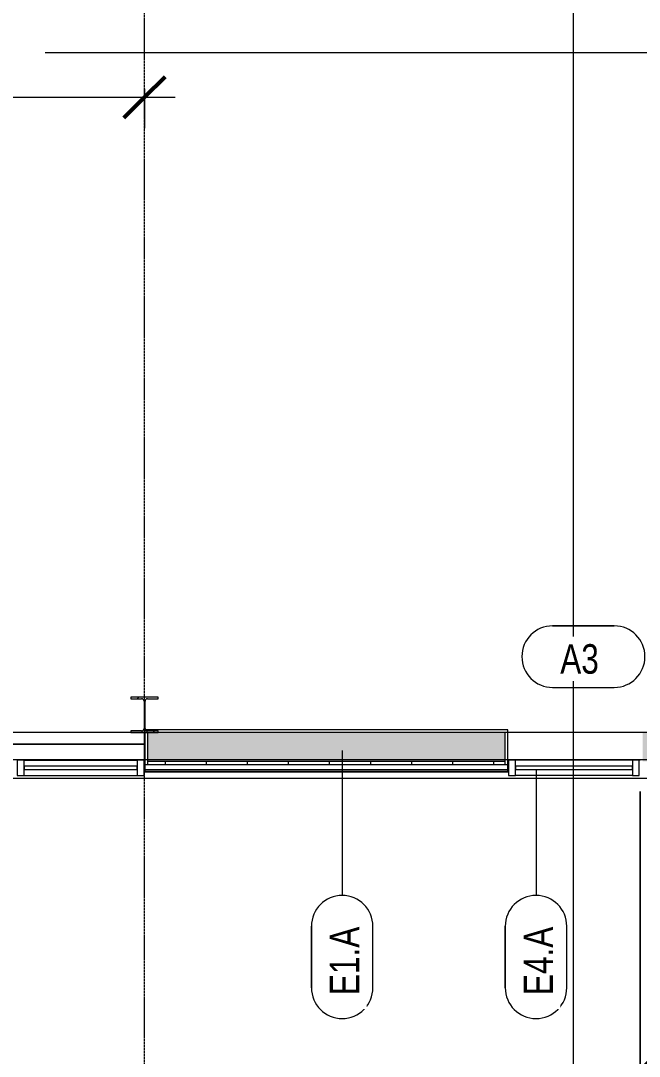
# Model space of a CAD drawing. Header units: inches. Extents: x 21592 to 24810, y -23179 to -20467.
# Drawn here: x 22277.7 to 22458.5, y -22882 to -22579.2 of the extents above; entities that cross this region are included whole.
import ezdxf

# ---------------------------------------------------------------- set-up
doc = ezdxf.new("R2010")
doc.units = ezdxf.units.IN
doc.header["$MEASUREMENT"] = 0
doc.linetypes.add('Grid Line 1_2_', pattern=[0.875, 0.5, -0.125, 0.125, -0.125])
for name, color, linetype, lineweight in [('A-ANNO-DIMS', 211, 'Continuous', 9), ('A-ANNO-DIMS-96', 211, 'Continuous', 9), ('A-FLOR', 192, 'Continuous', 13), ('A-GLAZ-CURT', 52, 'Continuous', 9), ('A-GLAZ-CWMG', 51, 'Continuous', 9), ('A-WALL', 113, 'Continuous', 13), ('A-WALL-IDEN', 211, 'Continuous', 9), ('A-WALL-PATT', 111, 'Continuous', 50), ('G-ANNO-SYMB', 111, 'Continuous', 9), ('L-SITE-WALL', 31, 'Continuous', 13), ('S-BEAM', 12, 'Continuous', 9), ('S-COLS', 52, 'Continuous', 9), ('S-GRID', 1, 'Continuous', 9)]:
    doc.layers.add(name, color=color, linetype=linetype, lineweight=lineweight)
doc.styles.add('Arial_1', font='arial.ttf', dxfattribs={"height": 8.851796})
doc.styles.add('Century Gothic_1', font='GOTHIC.TTF', dxfattribs={"width": 0.8, "height": 8.622671})
doc.dimstyles.new('OD_Dimension', dxfattribs={"dimscale": 12, "dimtxt": 9, "dimasz": 1, "dimexe": 0.75, "dimexo": 0.5, "dimgap": 0.5, "dimtad": 1, "dimdec": 3, "dimrnd": 0.125, "dimzin": 1, "dimdsep": 46, "dimlunit": 4, "dimtxsty": 'Arial_1', "dimblk1": 'OBLIQUE', "dimblk2": 'OBLIQUE', "dimsah": 1, "dimcen": 0.09, "dimdle": 0.75, "dimazin": 0, "dimtfac": 1, "dimtdec": 4, "dimtix": 1, "dimtmove": 0, "dimatfit": 3, "dimfxl": 1, "dimtvp": 1, "dimtfill": 1, "dimfrac": 2, "dimtolj": 1, "dimtzin": 0, "dimarcsym": 2})
doc.dimstyles.new('OD_Dimension_3', dxfattribs={"dimscale": 12, "dimtxt": 9, "dimasz": 1, "dimexe": 0.75, "dimexo": 0.5, "dimgap": 0.5, "dimtad": 1, "dimdec": 3, "dimrnd": 0.125, "dimzin": 1, "dimdsep": 46, "dimlunit": 4, "dimtxsty": 'Arial_1', "dimblk1": 'OBLIQUE', "dimblk2": 'OBLIQUE', "dimsah": 1, "dimcen": 0.09, "dimdle": 0.75, "dimazin": 0, "dimtfac": 1, "dimtdec": 4, "dimtix": 1, "dimtmove": 0, "dimatfit": 3, "dimfxl": 1, "dimtvp": 1, "dimtfill": 1, "dimfrac": 2, "dimtolj": 1, "dimtzin": 0, "dimarcsym": 2})

# ---------------------------------------------------------------- blocks, each defined once
blk = doc.blocks.new('Struct_Xcel_Sports Complex_rvt-1-Enlarged First Floor Plan _West_')
at = {"layer": 'A-FLOR', "color": 43}
blk.add_line((22314.02, -22790.8), (22171.52, -22790.8), dxfattribs=at)
at = {"layer": 'L-SITE-WALL', "color": 43}
for p, q in [((22171.52, -22790.8), (22314.02, -22790.8)), ((22420.33, -22798.8), (22313.77, -22798.8))]:
    blk.add_line(p, q, dxfattribs=at)
blk = doc.blocks.new('Girt_C - 8_D-1405489-Enlarged First Floor Plan _West_')
at = {"layer": 'S-BEAM', "color": 43, "lineweight": 13}
for p, q in [((22458.77, -22787.3), (22420.08, -22787.3)), ((22420.08, -22795.3), (22458.77, -22795.3))]:
    blk.add_line(p, q, dxfattribs=at)
blk = doc.blocks.new('System Panel - Glazed-frosted-1142378-Enlarged First Floor Plan _West_')
at = {"layer": 'A-GLAZ-CURT', "color": 7, "lineweight": 20}
for p, q in [((16.53125, -0.25), (-16.53125, -0.25)), ((-16.53125, -0.25), (-16.53125, -1.25)), ((-16.53125, -1.25), (16.53125, -1.25)), ((16.53125, -1.25), (16.53125, -0.25))]:
    blk.add_line(p, q, dxfattribs=at)
blk = doc.blocks.new('Rectangular Mullion - Exterior 2_ x 4_5_-1135321-Enlarged First Floor Plan _West_')
at = {"layer": 'A-GLAZ-CWMG', "color": 43, "lineweight": 13}
for p, q in [((22278.7, -22795.43), (22311.77, -22795.43)), ((22278.7, -22799.93), (22311.77, -22799.93))]:
    blk.add_line(p, q, dxfattribs=at)
blk = doc.blocks.new('Rectangular Mullion - Exterior 2_ x 4_5_-1142382-Enlarged First Floor Plan _West_')
at = {"layer": 'A-GLAZ-CWMG', "color": 7, "lineweight": 20}
for p, q in [((0, 3), (-2, 3)), ((-2, 3), (-2, -1.5)), ((0, -1.5), (0, 3)), ((-2, -1.5), (0, -1.5))]:
    blk.add_line(p, q, dxfattribs=at)
blk = doc.blocks.new('Rectangular Mullion - Exterior 2_ x 4_5_-827464-Enlarged First Floor Plan _West_')
at = {"layer": 'A-GLAZ-CWMG', "color": 7, "lineweight": 20}
for p, q in [((-1, 3), (1, 3)), ((-1, -1.5), (-1, 3)), ((1, 3), (1, -1.5)), ((1, -1.5), (-1, -1.5))]:
    blk.add_line(p, q, dxfattribs=at)
blk = doc.blocks.new('Rectangular Mullion - Exterior 2_ x 4_5_-1142359-Enlarged First Floor Plan _West_')
at = {"layer": 'A-GLAZ-CWMG', "color": 7, "lineweight": 20}
for p, q in [((-2, 1.5), (0, 1.5)), ((-2, -3), (-2, 1.5)), ((0, 1.5), (0, -3)), ((0, -3), (-2, -3))]:
    blk.add_line(p, q, dxfattribs=at)
blk = doc.blocks.new('Rectangular Mullion - Exterior 2_ x 4_5_-1142353-Enlarged First Floor Plan _West_')
at = {"layer": 'A-GLAZ-CWMG', "color": 7, "lineweight": 20}
for p, q in [((0, 1.5), (-2, 1.5)), ((-2, 1.5), (-2, -3)), ((0, -3), (0, 1.5)), ((-2, -3), (0, -3))]:
    blk.add_line(p, q, dxfattribs=at)
blk = doc.blocks.new('System Panel - Glazed-frosted-1367747-Enlarged First Floor Plan _West_')
at = {"layer": 'A-GLAZ-CURT', "color": 7, "lineweight": 20}
for p, q in [((17.09375, 1.25), (-17.09375, 1.25)), ((-17.09375, 1.25), (-17.09375, 0.25)), ((-17.09375, 0.25), (17.09375, 0.25)), ((17.09375, 0.25), (17.09375, 1.25))]:
    blk.add_line(p, q, dxfattribs=at)
blk = doc.blocks.new('Rectangular Mullion - Exterior 2_ x 4_5_-1060760-Enlarged First Floor Plan _West_')
at = {"layer": 'A-GLAZ-CWMG', "color": 43, "lineweight": 13}
for p, q in [((23373.27, -22795.43), (23339.08, -22795.43)), ((23373.27, -22799.93), (23339.08, -22799.93))]:
    blk.add_line(p, q, dxfattribs=at)
blk = doc.blocks.new('Wall Tag - 1_4_-1369832-Enlarged First Floor Plan _West_')
at = {"layer": 'A-WALL-IDEN', "color": 153}
for p, q in [((-0.0822, 0.0968), (0.1053, 0.0968)), ((0.1053, 0.0968), (-0.0822, 0.0968)), ((-0.0822, -0.0907), (0.1053, -0.0907)), ((-0.0822, -0.0907), (0.1053, -0.0907))]:
    blk.add_line(p, q, dxfattribs=at)
for centre, start, end in [((-0.0822, 0.0031), 90, 270), ((-0.0822, 0.0031), 90, 270), ((0.1053, 0.0031), 270, 90), ((0.1053, 0.0031), 270, 90)]:
    blk.add_arc(centre, 0.0937, start, end, dxfattribs=at)
blk = doc.blocks.new('DIMBLOCK24-Enlarged First Floor Plan _West_')
at = {"layer": 'A-ANNO-DIMS-96'}
for p, q in [((22169.14, -22609.43), (22169.14, -22592.62)), ((22313.89, -22599.14), (22313.89, -22610.62)), ((22313.89, -22601.62), (22313.89, -22599.14)), ((22169.14, -22601.62), (22322.89, -22601.62)), ((22169.14, -22601.62), (22169.14, -22609.43))]:
    blk.add_line(p, q, dxfattribs=at)
at = {"layer": 'A-ANNO-DIMS-96', "lineweight": 50}
for p, q in [((22169.14, -22601.62), (22175.14, -22595.62)), ((22313.89, -22601.62), (22319.89, -22595.62)), ((22169.14, -22601.62), (22163.14, -22607.62)), ((22313.89, -22601.62), (22307.89, -22607.62))]:
    blk.add_line(p, q, dxfattribs=at)
at = {"layer": 'A-ANNO-DIMS-96', "color": 0, "insert": (22212.16, -22584.14), "char_height": 8.8518, "width": 70.4492, "attachment_point": 1, "line_spacing_factor": 0.938532, "style": 'Arial_1', "bg_fill": 3, "box_fill_scale": 1.25, "bg_fill_color": 0, "bg_fill_transparency": 0}
blk.add_mtext('12\' - 0 3/4"', dxfattribs=at)
blk = doc.blocks.new('_Oblique')
at = {"color": 0, "linetype": 'ByBlock', "lineweight": -2}
blk.add_line((-0.5, -0.5), (0.5, 0.5), dxfattribs=at)
blk = doc.blocks.new('DIMBLOCK29-Enlarged First Floor Plan _West_')
at = {"layer": 'A-ANNO-DIMS-96'}
for p, q in [((22458.77, -22804.62), (22458.77, -22895.12)), ((22458.77, -22886.12), (22458.77, -22804.62)), ((22553.52, -22883.63), (22553.52, -22895.12)), ((22553.52, -22886.12), (22553.52, -22883.63)), ((22449.77, -22886.12), (22562.52, -22886.12))]:
    blk.add_line(p, q, dxfattribs=at)
at = {"layer": 'A-ANNO-DIMS-96', "lineweight": 50}
for p, q in [((22458.77, -22886.12), (22464.77, -22880.12)), ((22553.52, -22886.12), (22559.52, -22880.12)), ((22458.77, -22886.12), (22452.77, -22892.12)), ((22553.52, -22886.12), (22547.52, -22892.12))]:
    blk.add_line(p, q, dxfattribs=at)
at = {"layer": 'A-ANNO-DIMS-96', "color": 0, "char_height": 8.852, "attachment_point": 1, "line_spacing_factor": 0.938532, "style": 'Arial_1', "bg_fill": 3, "box_fill_scale": 1.25, "bg_fill_color": 0, "bg_fill_transparency": 0}
for s, insert, width in [('(3\' - 0")', (22486.27, -22868.64), 47.6862), ('MIN.', (22493.19, -22894.48), 31.0708)]:
    blk.add_mtext(s, dxfattribs=dict(at, insert=insert, width=width))

msp = doc.modelspace()

# ---------------------------------------------------------------- hatches: boundary and pattern name
at = {"layer": 'A-WALL-PATT', "lineweight": 9}
h = msp.add_hatch(dxfattribs=at)
h.set_pattern_fill('FP_7', color=8, style=0, pattern_type=2)
h.set_pattern_definition([(161.57, (0.48, 0.48), (-3.839953776, -1.544e-05), [0, -27.322, 3.034, 0]), (18.43, (-0.48, 0.48), (-3.839953776, 1.544e-05), [0, -27.322, 3.034, 0]), (108.43, (0.48, 0.48), (1.919622, -9.60052459), [9.106, -21.25]), (71.57, (-0.48, 0.48), (1.919622, 9.60052459), [9.106, -21.25])])
h.paths.add_polyline_path([(22419.3277, -22795.3028), (22419.3277, -22787.3028), (22314.7652, -22787.3028), (22314.7652, -22795.3028), (22385.1581, -22795.3028)], flags=0)
h.paths.add_polyline_path([(22459.5152, -22795.3028), (22809.9527, -22795.3028), (22809.9527, -22787.3028), (22459.5152, -22787.3028)], flags=0)
h = msp.add_hatch(dxfattribs=at)
h.set_pattern_fill('FP_9', color=8, style=0, pattern_type=2)
h.set_pattern_definition([(0, (0, 0), (15.36, 3.84), [1.267, -10.253, 1.267, -10.253, -61.44]), (0, (0, 0), (15.36, 3.84), [-23.04, 1.267, -21.773, 1.267, -10.253, -26.88]), (0, (0, 0), (15.36, 3.84), [-57.6, 1.267, -6.413, 1.267, -17.933]), (120, (5.76, 1.92), (-11.00553755, 11.3821502), [1.267, -10.253, 1.267, -10.253, -61.44]), (120, (5.76, 1.92), (-11.00553755, 11.3821502), [-23.04, 1.267, -21.773, 1.267, -10.253, -26.88]), (120, (5.76, 1.92), (-11.00553755, 11.3821502), [-57.6, 1.267, -6.413, 1.267, -17.933]), (240, (7.68, 9.6), (-4.35446245, -15.2221502), [1.267, -10.253, 1.267, -10.253, -61.44]), (240, (7.68, 9.6), (-4.35446245, -15.2221502), [-23.04, 1.267, -21.773, 1.267, -10.253, -26.88]), (240, (7.68, 9.6), (-4.35446245, -15.2221502), [-57.6, 1.267, -6.413, 1.267, -17.933])])
h.paths.add_polyline_path([(22459.5152, -22795.8028), (22809.9527, -22795.8028), (22809.9527, -22795.3028), (22459.5152, -22795.3028)], flags=0)
h.paths.add_polyline_path([(22419.3277, -22795.8028), (22419.3277, -22795.3028), (22314.7652, -22795.3028), (22314.7652, -22795.8028), (22385.1581, -22795.8028)], flags=0)
h = msp.add_hatch(dxfattribs=at)
h.set_pattern_fill('FP_10', color=8, style=0, pattern_type=2)
h.set_pattern_definition([(0, (0, 0), (0, 12), []), (90, (0, 0), (-12, 7e-16), [])])
h.paths.add_polyline_path([(22329.5696, -22796.8028), (22419.3277, -22796.8028), (22419.3277, -22795.8028), (22314.7652, -22795.8028), (22314.7652, -22796.8028)], flags=0)
h.paths.add_polyline_path([(22459.5152, -22796.8028), (22809.9527, -22796.8028), (22809.9527, -22795.8028), (22459.5152, -22795.8028)], flags=0)
at = {"layer": 'S-COLS'}
h = msp.add_hatch(dxfattribs=at)
h.set_pattern_fill('FP_6', color=8, style=0, pattern_type=2)
h.set_pattern_definition([(45, (0, 0), (-9.503515, 9.503515), []), (45, (0, 14.4), (-9.503515, 9.503515), [])])
h.paths.add_polyline_path([(22309.8902, -22787.3028), (22317.8902, -22787.3028), (22317.8902, -22786.8692), (22314.7262, -22786.8692), (22314.2373, -22786.6667), (22314.0348, -22786.1778), (22314.0348, -22778.1778), (22314.2373, -22777.6889), (22314.7262, -22777.4864), (22317.8902, -22777.4864), (22317.8902, -22777.0528), (22309.8902, -22777.0528), (22309.8902, -22777.4864), (22313.0543, -22777.4864), (22313.5432, -22777.6889), (22313.7457, -22778.1778), (22313.7457, -22786.1778), (22313.5432, -22786.6667), (22313.0543, -22786.8692), (22309.8902, -22786.8692)], flags=0)

# ---------------------------------------------------------------- linework, layer by layer
at = {"layer": 'A-WALL', "color": 7, "lineweight": 20}
for p, q in [((22420.0777, -22786.5528), (22314.0152, -22786.5528)), ((22314.0152, -22786.5528), (22314.0152, -22798.6153)), ((22314.7652, -22787.3028), (22314.7652, -22796.8028)), ((22419.3277, -22787.3028), (22314.7652, -22787.3028)), ((22419.3277, -22796.8028), (22419.3277, -22787.3028)), ((22420.0777, -22798.6153), (22420.0777, -22786.5528)), ((22420.0777, -22796.8028), (22314.0152, -22796.8028)), ((22419.3277, -22795.3028), (22314.7652, -22795.3028)), ((22419.3277, -22795.8028), (22314.7652, -22795.8028)), ((22420.0777, -22798.3028), (22314.0152, -22798.3028)), ((22314.0152, -22798.6153), (22420.0777, -22798.6153))]:
    msp.add_line(p, q, dxfattribs=at)
at = {"layer": 'A-WALL-IDEN', "color": 153}
for p, q in [((22371.6695, -22792.5841), (22371.6695, -22834.9794)), ((22428.3393, -22798.4278), (22428.3393, -22834.9794))]:
    msp.add_line(p, q, dxfattribs=at)
at = {"layer": 'G-ANNO-SYMB'}
for p, q in [((22439.1736, -20818.0821), (22439.1736, -23039.3868)), ((24577.8925, -22588.6303), (21993.6606, -22588.6303))]:
    msp.add_line(p, q, dxfattribs=at)
at = {"layer": 'L-SITE-WALL', "color": 43}
for p, q in [((22640.8238, -22800.8028), (22056.1402, -22800.8028)), ((22313.7652, -22798.8028), (22420.3277, -22798.8028))]:
    msp.add_line(p, q, dxfattribs=at)
at = {"layer": 'S-COLS', "color": 7, "lineweight": 20}
for p, q in [((22317.8902, -22777.0528), (22309.8902, -22777.0528)), ((22309.8902, -22777.0528), (22309.8902, -22777.4864)), ((22309.8902, -22777.4864), (22313.0543, -22777.4864)), ((22313.7457, -22778.1778), (22313.7457, -22786.1778)), ((22314.0348, -22786.1778), (22314.0348, -22778.1778)), ((22314.7262, -22777.4864), (22317.8902, -22777.4864)), ((22317.8902, -22777.4864), (22317.8902, -22777.0528)), ((22313.0543, -22786.8692), (22309.8902, -22786.8692)), ((22309.8902, -22786.8692), (22309.8902, -22787.3028)), ((22309.8902, -22787.3028), (22317.8902, -22787.3028)), ((22317.8902, -22786.8692), (22314.7262, -22786.8692)), ((22317.8902, -22787.3028), (22317.8902, -22786.8692))]:
    msp.add_line(p, q, dxfattribs=at)
for centre, start, end in [((22313.0543, -22778.1778), 0, 90), ((22314.7262, -22778.1778), 90, 180), ((22313.0543, -22786.1778), 270, 0), ((22314.7262, -22786.1778), 180, 270)]:
    msp.add_arc(centre, 0.6914, start, end, dxfattribs=at)
at = {"layer": 'S-GRID', "linetype": 'Grid Line 1_2_'}
for p, q in [((22313.8902, -22972.8509), (22313.8902, -20633.3741)), ((24479.1075, -22787.3028), (21657.561, -22787.3028)), ((24588.9748, -22787.3028), (21790.2067, -22787.3028)), ((24431.1075, -22795.3028), (21705.561, -22795.3028)), ((24540.9748, -22795.3028), (21852.8626, -22795.3028))]:
    msp.add_line(p, q, dxfattribs=at)

# ---------------------------------------------------------------- block references
at = {"layer": 'A-GLAZ-CURT', "color": 43, "lineweight": 13, "rotation": 180}
msp.add_blockref('System Panel - Glazed-frosted-1142378-Enlarged First Floor Plan _West_', (22295.234, -22798.4278), dxfattribs=at)
at = {"layer": 'A-GLAZ-CURT', "color": 43, "lineweight": 13}
msp.add_blockref('System Panel - Glazed-frosted-1367747-Enlarged First Floor Plan _West_', (22439.4215, -22798.4278), dxfattribs=at)
at = {"layer": 'A-GLAZ-CWMG', "color": 43, "lineweight": 13, "extrusion": (0, 0, -1)}
msp.add_blockref('Rectangular Mullion - Exterior 2_ x 4_5_-827464-Enlarged First Floor Plan _West_', (-22277.7027, -22798.4278), dxfattribs=at)
at = {"layer": 'A-GLAZ-CWMG', "color": 43, "lineweight": 13}
for name, p in [('Rectangular Mullion - Exterior 2_ x 4_5_-1135321-Enlarged First Floor Plan _West_', (0, 0)), ('Rectangular Mullion - Exterior 2_ x 4_5_-1142382-Enlarged First Floor Plan _West_', (22313.7652, -22798.4278)), ('Rectangular Mullion - Exterior 2_ x 4_5_-1060760-Enlarged First Floor Plan _West_', (-916.75, 0))]:
    msp.add_blockref(name, p, dxfattribs=at)
at = {"layer": 'A-GLAZ-CWMG', "color": 43, "lineweight": 13, "rotation": 180}
msp.add_blockref('Rectangular Mullion - Exterior 2_ x 4_5_-1142353-Enlarged First Floor Plan _West_', (22420.3277, -22798.4278), dxfattribs=at)
at = {"layer": 'A-GLAZ-CWMG', "color": 43, "lineweight": 13, "extrusion": (0, 0, -1), "rotation": 180}
msp.add_blockref('Rectangular Mullion - Exterior 2_ x 4_5_-1142359-Enlarged First Floor Plan _West_', (-22458.5152, -22798.4278), dxfattribs=at)
at = {"layer": 'A-WALL-IDEN', "color": 153, "xscale": 95.99999999999994, "yscale": 95.99999999999994, "zscale": 95.99999999999994}
msp.add_blockref('Wall Tag - 1_4_-1369832-Enlarged First Floor Plan _West_', (22441.0777, -22765.4566), dxfattribs=at)
at = {"layer": 'A-WALL-IDEN', "color": 153, "xscale": 95.99999999999994, "yscale": 95.99999999999994, "zscale": 95.99999999999994, "rotation": 89.99999999999991}
for p in [(22371.9632, -22854.0841), (22428.633, -22854.0841)]:
    msp.add_blockref('Wall Tag - 1_4_-1369832-Enlarged First Floor Plan _West_', p, dxfattribs=at)
at = {"layer": 'S-BEAM', "color": 43, "lineweight": 13}
msp.add_blockref('Girt_C - 8_D-1405489-Enlarged First Floor Plan _West_', (0, 0), dxfattribs=at)

# ---------------------------------------------------------------- next in the draw order: texts
at = {"layer": 'A-WALL-IDEN', "insert": (22441.0489, -22761.5223), "char_height": 8.62267, "width": 14.58, "attachment_point": 2, "line_spacing_factor": 0.984117, "style": 'Century Gothic_1', "bg_fill": 3, "box_fill_scale": 1.25, "bg_fill_color": 0, "bg_fill_transparency": 0}
msp.add_mtext('A3', dxfattribs=at)
at = {"layer": 'A-WALL-IDEN', "char_height": 8.62267, "width": 23.76, "attachment_point": 2, "rotation": 90, "line_spacing_factor": 0.984117, "style": 'Century Gothic_1', "bg_fill": 3, "box_fill_scale": 1.25, "bg_fill_color": 0, "bg_fill_transparency": 0}
for s, insert in [('E1.A', (22368.0289, -22854.1129)), ('E4.A', (22424.6987, -22854.1129))]:
    msp.add_mtext(s, dxfattribs=dict(at, insert=insert))

# ---------------------------------------------------------------- next in the draw order: dimensions: what is measured, and where the dimension line sits
at = {"layer": 'A-ANNO-DIMS'}
dim = msp.add_linear_dim(base=(22313.8902, -22601.6237), p1=(22169.1402, -22615.4278), p2=(22313.8902, -22593.1385), dimstyle='OD_Dimension_3', override={"dimpost": '<>', "dimfxl": 146.45606}, dxfattribs=at)
dim.commit()
dim.dimension.update_dxf_attribs({"geometry": 'DIMBLOCK24-Enlarged First Floor Plan _West_', "text_midpoint": (22241.5152, -22591.0439)})
dim = msp.add_linear_dim(base=(22553.5152, -22886.1176), p1=(22458.7652, -22798.6153), p2=(22553.5152, -22877.6323), text='(3\' - 0")\\XMIN.', dimstyle='OD_Dimension', override={"dimpost": '<>', "dimfxl": 123.37442}, dxfattribs=at)
dim.commit()
dim.dimension.update_dxf_attribs({"geometry": 'DIMBLOCK29-Enlarged First Floor Plan _West_', "text_midpoint": (22506.1402, -22886.1176)})

# ---------------------------------------------------------------- next in the draw order: block references
at = {"lineweight": 5}
msp.add_blockref('Struct_Xcel_Sports Complex_rvt-1-Enlarged First Floor Plan _West_', (0, 0), dxfattribs=at)

doc.saveas('drawing.dxf')
